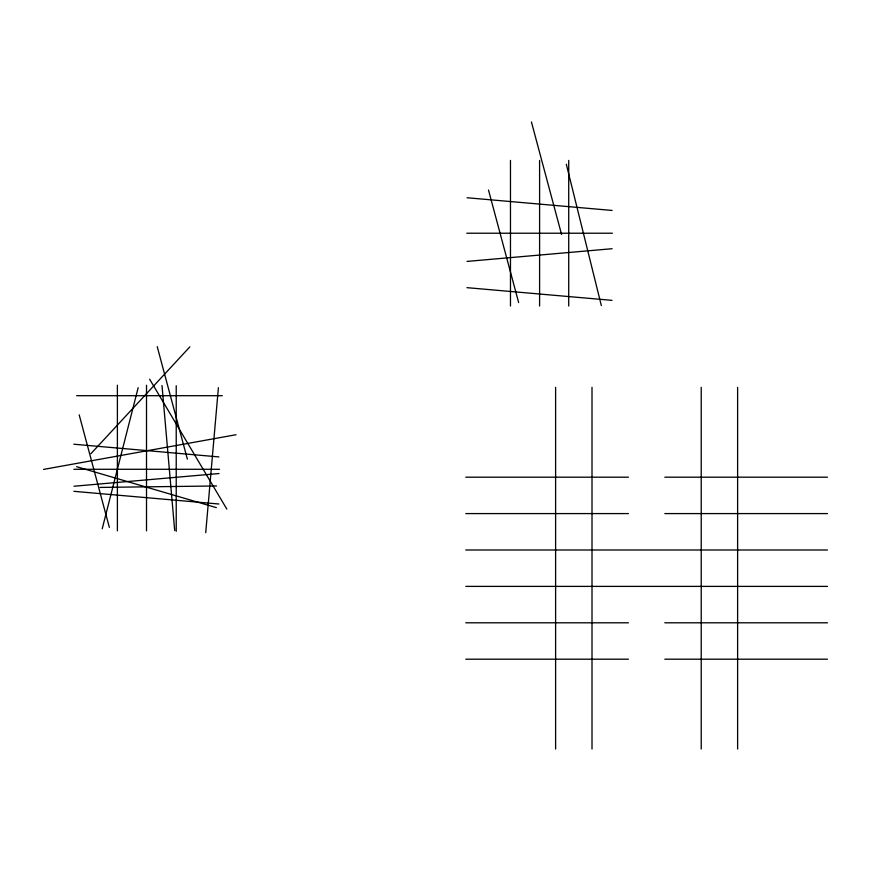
<?xml version="1.0" encoding="UTF-8"?>
<svg xmlns="http://www.w3.org/2000/svg" width="871" height="871" viewBox="0 0 871 871"><rect width="100%" height="100%" fill="white"/><g stroke="black" fill="none" stroke-linecap="round" stroke-linejoin="round"><path stroke-width="1.31" d="M205.719 532.714L218.403 387.66M102.212 528.784L138.173 387.682M90.922 453.682L189.867 346.854M43.55 469.404L236.052 434.727M467.063 261.409L612.117 248.714M73.981 486.236L219.035 473.541M100.056 487.422L216.531 485.964M466.791 233.221L612.4 233.221M76.659 395.695L222.268 395.695M73.883 469.284L219.503 469.284M465.778 477.188L628.416 477.188M664.813 477.188L827.45 477.188M465.778 513.585L628.416 513.585M664.813 513.585L827.45 513.585M465.778 549.993L827.45 549.993M465.778 586.39L827.45 586.39M465.778 622.798L628.416 622.798M664.813 622.798L827.45 622.798M465.778 659.195L628.416 659.195M664.813 659.195L827.45 659.195M467.063 197.75L612.117 210.444M466.954 287.659L612.008 300.353M73.828 444.221L218.893 456.916M73.872 491.32L218.926 504.004M76.637 466.704L216.378 507.641M149.627 379.201L226.841 509.11M531.43 121.973L561.577 234.495M488.5 190.03L518.648 302.553M157.226 346.636L187.374 459.159M79.196 414.857L109.354 527.38M566.324 164.26L601.338 305.601M162.006 385.515L174.701 530.581M737.617 387.355L737.617 749.027M701.22 387.355L701.22 749.027M592.008 387.355L592.008 749.027M568.719 160.416L568.719 306.026M555.611 387.355L555.611 749.027M539.595 160.416L539.595 306.026M510.471 160.416L510.471 306.026M176.225 385.701L176.225 531.31M146.513 385.243L146.513 530.853M117.389 385.243L117.389 530.853"/></g></svg>
